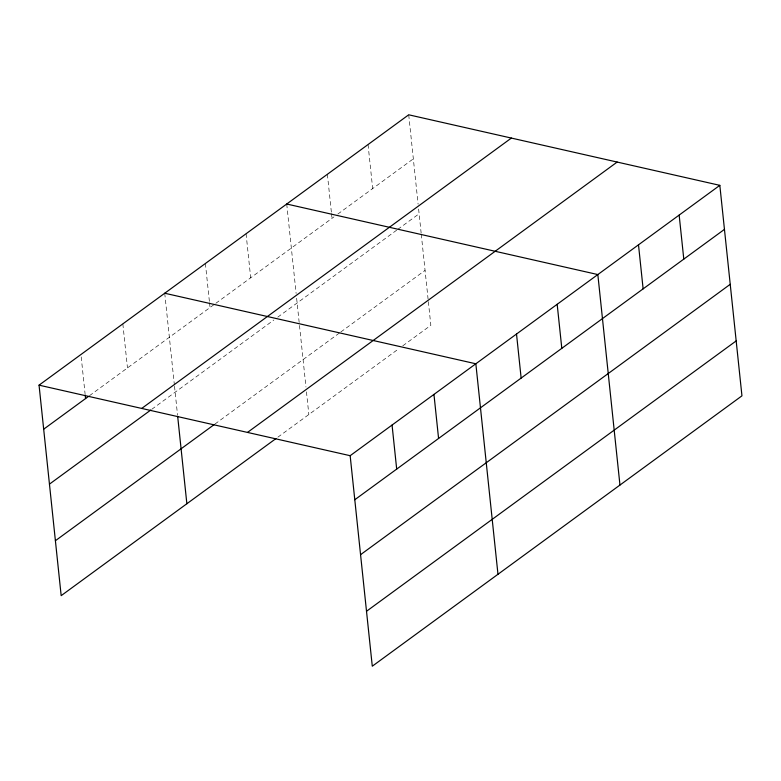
<?xml version="1.0" encoding="UTF-8"?>
<svg xmlns="http://www.w3.org/2000/svg" width="781" height="781" viewBox="0 0 781 781"><rect width="100%" height="100%" fill="white"/><g stroke="black" fill="none" stroke-linecap="round" stroke-linejoin="round"><path stroke-width="0.59" stroke-dasharray="3.9 2.93" d="M89.473 395.703L214.863 303.994M215.839 303.282L333.956 216.903M337.822 214.072L413.344 158.836M151.758 409.312L273.887 319.985M277.763 317.154L396.846 230.053M397.812 229.35L419.114 213.769M214.97 424.024L339.862 332.677M340.828 331.974L425.059 270.372M277.87 437.175L398.886 348.668M402.762 345.837L430.839 325.306L428.203 300.226M408.717 114.797L418.108 204.222M418.616 208.996L421.144 233.041M421.262 234.241L428.076 299.025M368.046 144.534L372.674 188.572M327.385 174.28L331.388 212.364M331.515 213.555L332.013 218.319M286.725 204.017L296.126 293.431M296.624 298.215L305.967 387.054M306.464 391.828L308.846 414.516M246.064 233.753L250.691 277.792M205.393 263.49L209.406 301.583M209.523 302.774L210.03 307.538M164.732 293.236L174.388 385.043M174.514 386.234L177.541 415.092M122.842 323.871L127.469 367.919M81.195 356.897L85.07 393.79"/><path stroke-width="1.17" d="M275.927 438.6L61.172 595.659L39.05 385.16L408.717 114.797L719.828 185.341L741.95 395.84L372.283 666.203L350.161 455.694L719.828 185.341M43.677 429.199L88.497 396.416M141.712 408.434L511.379 138.071M49.457 484.132L150.782 410.025M55.402 540.725L214.004 424.727M247.499 432.42L617.156 162.058M354.789 499.742L724.456 229.38M360.568 554.676L730.225 284.313M366.514 611.269L736.18 340.916M286.725 204.017L597.836 274.561L619.958 485.06M164.732 293.236L475.844 363.78L497.975 574.279M39.05 385.16L350.161 455.694M679.158 215.078L683.795 259.116M638.497 244.814L643.124 288.863M557.175 304.297L561.803 348.336M516.514 334.034L521.142 378.082M433.953 394.415L438.58 438.453M392.062 425.059L396.689 469.098M177.668 416.293L186.864 503.735M85.197 394.981L85.578 398.554"/></g></svg>
